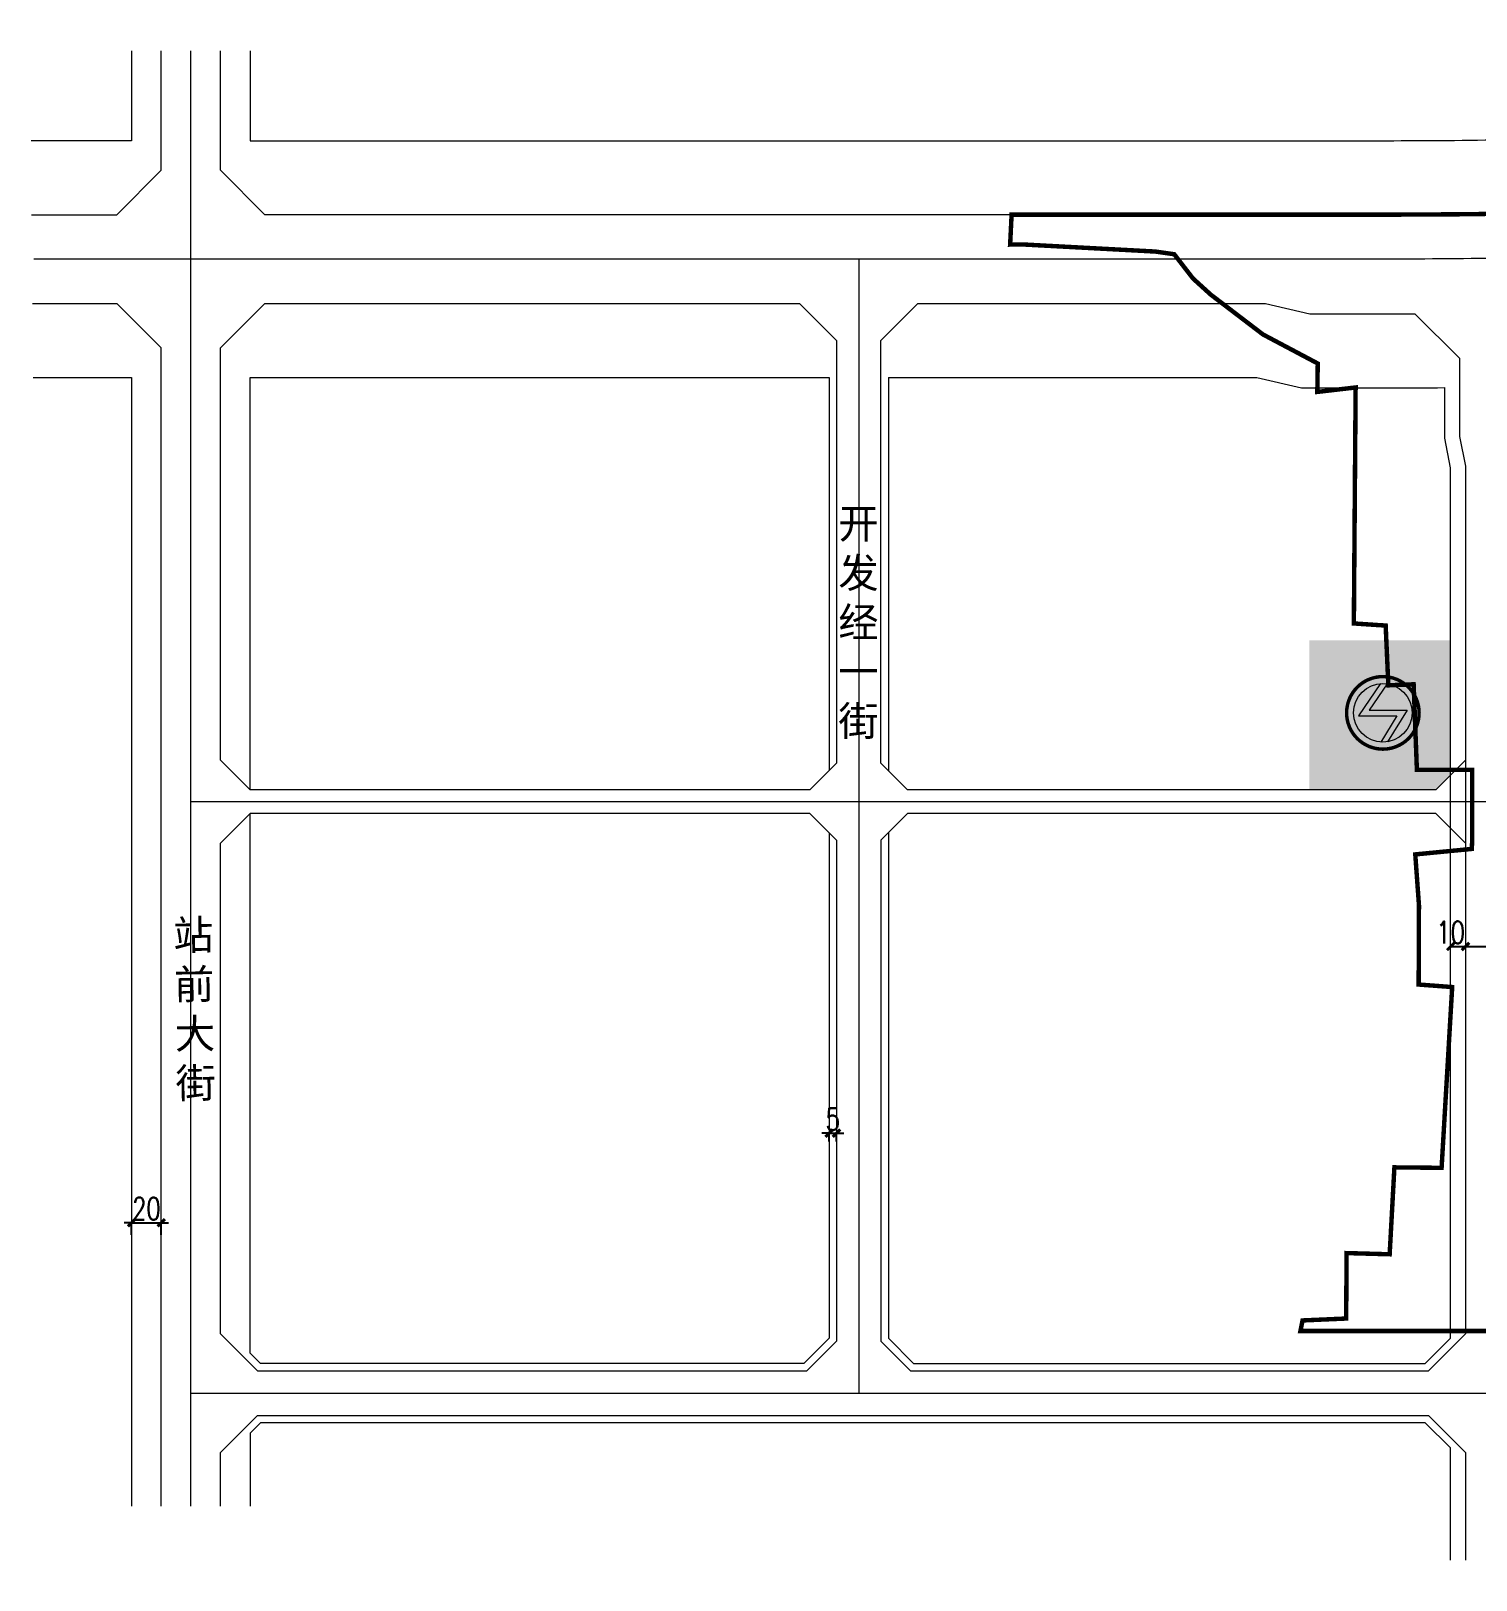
# Model space of a CAD drawing. Header units: millimetres. Extents: x 38549046 to 38552831, y 4061627 to 4063136.
# Drawn here: x 38549046 to 38550023, y 4061665 to 4062712 of the extents above; entities that cross this region are included whole.
import ezdxf

# ---------------------------------------------------------------- set-up
doc = ezdxf.new("R2010")
doc.units = ezdxf.units.MM
doc.layers.get('0').update_dxf_attribs({"lineweight": 0})
doc.layers.add('dimension', color=74, linetype='Continuous')
for name, color, linetype, lineweight in [('RD-中线', 1, 'Continuous', 0), ('RD-红线', 7, 'Continuous', 9), ('T-路名', 7, 'Continuous', 0), ('X-符号', 7, 'Continuous', 0), ('X-绿线', 72, 'Continuous', 0), ('YD-U12', 144, 'Continuous', 0)]:
    doc.layers.add(name, color=color, linetype=linetype, lineweight=lineweight)
doc.styles.add('romans', font='romans.shx', dxfattribs={"width": 0.75})
doc.styles.add('路名', font='SimSun.ttf', dxfattribs={"height": 50})
doc.dimstyles.new('1-1y', dxfattribs={"dimtxt": 6, "dimasz": 3, "dimexe": 0, "dimexo": 0, "dimgap": 2, "dimtad": 1, "dimdsep": 46, "dimtxsty": 'romans', "dimblk": 'ARCHTICK', "dimcen": 0, "dimclrd": 7, "dimclre": 7, "dimclrt": 7, "dimadec": 0, "dimazin": 0, "dimtfac": 1, "dimtix": 1, "dimtmove": 2, "dimatfit": 3, "dimldrblk": 'ARCHTICK', "dimfxl": 0, "dimtolj": 1, "dimtzin": 0, "dimlwd": -1, "dimarcsym": 0})

# ---------------------------------------------------------------- blocks, each defined once
blk = doc.blocks.new('_ArchTick')
at = {"color": 0, "linetype": 'ByBlock', "const_width": 0.4}
blk.add_lwpolyline([(-0.5, -0.5), (0.5, 0.5)], dxfattribs=at)
blk = doc.blocks.new('*D5')
at = {"layer": 'Defpoints', "color": 0}
for p in [(38550005.6, 4062093.2), (38550015.6, 4062093.2), (38550015.6, 4062093.2)]:
    blk.add_point(p, dxfattribs=at)
at = {"layer": 'dimension', "color": 7}
blk.add_line((38550005.6, 4062093.2), (38550015.6, 4062093.2), dxfattribs=at)
at = {"layer": 'dimension', "color": 7, "xscale": 5, "yscale": 5, "zscale": 5, "rotation": 180}
blk.add_blockref('_ArchTick', (38550005.6, 4062093.2), dxfattribs=at)
at = {"layer": 'dimension', "color": 7, "xscale": 5, "yscale": 5, "zscale": 5}
blk.add_blockref('_ArchTick', (38550015.6, 4062093.2), dxfattribs=at)
at = {"layer": 'dimension', "color": 7, "insert": (38550005.6, 4062102.7), "char_height": 15, "attachment_point": 5, "style": 'romans'}
blk.add_mtext('\\A1;10', dxfattribs=at)
blk = doc.blocks.new('*D52')
at = {"layer": 'Defpoints', "color": 0}
for p in [(38550005.6, 4062093.2), (38550015.6, 4062093.2), (38550015.6, 4062093.2)]:
    blk.add_point(p, dxfattribs=at)
at = {"layer": 'dimension', "color": 7}
blk.add_line((38550005.6, 4062093.2), (38550015.6, 4062093.2), dxfattribs=at)
at = {"layer": 'dimension', "color": 7, "xscale": 5, "yscale": 5, "zscale": 5, "rotation": 180}
blk.add_blockref('_ArchTick', (38550005.6, 4062093.2), dxfattribs=at)
at = {"layer": 'dimension', "color": 7, "xscale": 5, "yscale": 5, "zscale": 5}
blk.add_blockref('_ArchTick', (38550015.6, 4062093.2), dxfattribs=at)
at = {"layer": 'dimension', "color": 7, "insert": (38550005.6, 4062102.7), "char_height": 15, "attachment_point": 5, "style": 'romans'}
blk.add_mtext('\\A1;10', dxfattribs=at)
blk = doc.blocks.new('*D53')
at = {"layer": 'Defpoints', "color": 0}
for p in [(38550015.6, 4062093.2), (38550075.6, 4062093.2), (38550075.6, 4062093.2)]:
    blk.add_point(p, dxfattribs=at)
at = {"layer": 'dimension', "color": 7}
blk.add_line((38550015.6, 4062093.2), (38550075.6, 4062093.2), dxfattribs=at)
at = {"layer": 'dimension', "color": 7, "xscale": 5, "yscale": 5, "zscale": 5, "rotation": 180}
blk.add_blockref('_ArchTick', (38550015.6, 4062093.2), dxfattribs=at)
at = {"layer": 'dimension', "color": 7, "xscale": 5, "yscale": 5, "zscale": 5}
blk.add_blockref('_ArchTick', (38550075.6, 4062093.2), dxfattribs=at)
at = {"layer": 'dimension', "color": 7, "insert": (38550045.6, 4062102.7), "char_height": 15, "attachment_point": 5, "style": 'romans'}
blk.add_mtext('\\A1;60', dxfattribs=at)
blk = doc.blocks.new('电力')
at = {"layer": 'X-符号'}
h = blk.add_hatch(color=255, dxfattribs=at)
edge = h.paths.add_edge_path()
edge.add_arc((0, -102.1), 102.1, 180, 360)
edge.add_arc((0, -102.1), 102.1, 0, 180)
blk.add_hatch(color=1, dxfattribs=at).paths.add_polyline_path([(-68.9, -110.1), (39.8, -110.1), (-6, -184.3, 0.058848), (13.3, -183.4), (68.4, -94.1), (-38.4, -94.1), (12.6, -20.6, 0.05773), (-6.3, -19.8)])
at = {"layer": 'X-符号', "linetype": 'Continuous', "const_width": 9.72}
blk.add_lwpolyline([(-102.1, -102.1, 1), (102.1, -102.1, 1)], format="xyb", close=True, dxfattribs=at)
at = {"layer": 'X-符号', "linetype": 'Continuous'}
for points in [[(-6.3, -19.8), (-68.9, -110.1), (39.8, -110.1), (-6, -184.3)], [(12.6, -20.6), (-38.4, -94.1), (68.4, -94.1), (13.3, -183.4)]]:
    blk.add_lwpolyline(points, dxfattribs=at)
blk.add_circle((0, -102.1), 82.5, dxfattribs=at)
blk = doc.blocks.new('*D74')
at = {"layer": 'Defpoints', "color": 0}
for p in [(38549134.2, 4061906.6), (38549114.2, 4061898.5), (38549134.2, 4061898.5)]:
    blk.add_point(p, dxfattribs=at)
at = {"layer": 'dimension', "color": 7}
for p, q in [((38549114.2, 4061906.6), (38549109.2, 4061906.6)), ((38549114.2, 4061906.6), (38549134.2, 4061906.6)), ((38549134.2, 4061906.6), (38549139.2, 4061906.6))]:
    blk.add_line(p, q, dxfattribs=at)
at = {"layer": 'dimension', "color": 7, "lineweight": -2}
for p, q in [((38549114.2, 4061898.5), (38549114.2, 4061906.6)), ((38549134.2, 4061898.5), (38549134.2, 4061906.6))]:
    blk.add_line(p, q, dxfattribs=at)
at = {"layer": 'dimension', "color": 7, "xscale": 5, "yscale": 5, "zscale": 5}
blk.add_blockref('_ArchTick', (38549114.2, 4061906.6), dxfattribs=at)
at = {"layer": 'dimension', "color": 7, "xscale": 5, "yscale": 5, "zscale": 5, "rotation": 180}
blk.add_blockref('_ArchTick', (38549134.2, 4061906.6), dxfattribs=at)
at = {"layer": 'dimension', "color": 7, "insert": (38549124.2, 4061916.1), "char_height": 15, "attachment_point": 5, "style": 'romans'}
blk.add_mtext('\\A1;20', dxfattribs=at)
blk = doc.blocks.new('*D77')
at = {"layer": 'Defpoints', "color": 0}
for p in [(38549585.6, 4061961.4), (38549590.6, 4061967.1), (38549590.6, 4061961.4)]:
    blk.add_point(p, dxfattribs=at)
at = {"layer": 'dimension', "color": 7}
for p, q in [((38549585.6, 4061967.1), (38549580.6, 4061967.1)), ((38549585.6, 4061967.1), (38549590.6, 4061967.1)), ((38549590.6, 4061967.1), (38549595.6, 4061967.1))]:
    blk.add_line(p, q, dxfattribs=at)
at = {"layer": 'dimension', "color": 7, "lineweight": -2}
for p, q in [((38549585.6, 4061961.4), (38549585.6, 4061967.1)), ((38549590.6, 4061961.4), (38549590.6, 4061967.1))]:
    blk.add_line(p, q, dxfattribs=at)
at = {"layer": 'dimension', "color": 7, "xscale": 5, "yscale": 5, "zscale": 5}
blk.add_blockref('_ArchTick', (38549585.6, 4061967.1), dxfattribs=at)
at = {"layer": 'dimension', "color": 7, "xscale": 5, "yscale": 5, "zscale": 5, "rotation": 180}
blk.add_blockref('_ArchTick', (38549590.6, 4061967.1), dxfattribs=at)
at = {"layer": 'dimension', "color": 7, "insert": (38549588.1, 4061976.6), "char_height": 15, "attachment_point": 5, "style": 'romans'}
blk.add_mtext('\\A1;5', dxfattribs=at)

msp = doc.modelspace()

# ---------------------------------------------------------------- hatches: boundary and pattern name
at = {"layer": 'YD-U12'}
msp.add_hatch(color=256, dxfattribs=at).paths.add_polyline_path([(38549910.2, 4062300.1), (38549910.2, 4062199), (38549995.6, 4062199), (38550005.6, 4062209), (38550005.6, 4062300.1)])

# ---------------------------------------------------------------- linework, layer by layer
at = {"color": 140, "const_width": 3}
msp.add_lwpolyline([(38550128.2, 4062590.3, -0.008361), (38549962, 4062587.5), (38549708.9, 4062587.5), (38549707.9, 4062567.3), (38549716.5, 4062567.4), (38549806.1, 4062562.6), (38549818.8, 4062560.8), (38549831.5, 4062544.4), (38549843.5, 4062533.5), (38549878.8, 4062506.6), (38549915.8, 4062487), (38549915.5, 4062467.8), (38549941.4, 4062470.8), (38549940.2, 4062311.4), (38549958.1, 4062310.2), (38549961.7, 4062310), (38549963.5, 4062269.6), (38549980.6, 4062270.3), (38549982.8, 4062212.5), (38550020.2, 4062212.5), (38550020.1, 4062163.2), (38550019.9, 4062159.1), (38549981.7, 4062155.4), (38549984.2, 4062121.1), (38549984, 4062067.5), (38550006.6, 4062065.8), (38550006.5, 4062063.2), (38549999.5, 4061943.7), (38549967.6, 4061944), (38549964.4, 4061885.3), (38549935.3, 4061886.1), (38549935, 4061841.9), (38549905.5, 4061840.6), (38549904.1, 4061833.5), (38549934.9, 4061833.5), (38550224.8, 4061833.4)], format="xyb", dxfattribs=at)
at = {"layer": 'RD-中线', "flags": 128}
for points in [[(38549154.2, 4061715.2), (38549154.2, 4061791.5), (38549154.2, 4062698.1)], [(38549605.6, 4062557.5), (38549605.6, 4061791.5)], [(38550045.6, 4062191), (38549154.2, 4062191)], [(38549848.6, 4061791.5), (38550045.6, 4061791.5), (38550925.6, 4061791.5), (38551842.2, 4061791.5), (38552007.2, 4061791.5)]]:
    msp.add_lwpolyline(points, dxfattribs=at)
for points in [[(38552820.6, 4061874.2), (38552562, 4062072.8, 0.052238), (38552206.9, 4062290.9), (38552024.9, 4062378, 0.061056), (38551678.9, 4062494.3), (38551376.7, 4062556.4, 0.050642), (38551075.2, 4062587), (38551009.2, 4062587, 0.008361), (38550842.1, 4062584.2), (38550129.2, 4062560.3, -0.008361), (38549962, 4062557.5), (38549048.1, 4062557.5)], [(38552007.2, 4062386.3, 0.057799), (38551678.9, 4062494.3), (38551376.7, 4062556.4, 0.050642), (38551075.2, 4062587), (38551009.2, 4062587, 0.008361), (38550842.1, 4062584.2), (38550129.2, 4062560.3, -0.008361), (38549962, 4062557.5), (38549848.6, 4062557.5)], [(38549154.2, 4061791.5), (38550045.6, 4061791.5), (38550925.6, 4061791.5), (38551842.2, 4061791.5), (38552404.6, 4061791.5, -0.16525), (38552648.2, 4061708.7), (38552704.8, 4061665.3)]]:
    msp.add_lwpolyline(points, format="xyb", dxfattribs=at)
at = {"layer": 'RD-红线', "flags": 128}
for points in [[(38549134.2, 4062617.5), (38549134.2, 4062698.1)], [(38549046.6, 4062587.5), (38549104.2, 4062587.5)], [(38549047.2, 4062527.5), (38549104.2, 4062527.5)], [(38549204.2, 4062527.5), (38549565.6, 4062527.5)], [(38549590.6, 4062502.5), (38549590.6, 4062217)], [(38549620.6, 4062217), (38549620.6, 4062502.5), (38549620.6, 4062502.5)], [(38549134.2, 4061715.2), (38549134.2, 4062497.5)], [(38549174.2, 4062219), (38549174.2, 4062497.5)], [(38549572.6, 4062199), (38549194.2, 4062199)], [(38549995.6, 4062199), (38549638.6, 4062199)], [(38549572.6, 4062183), (38549194.2, 4062183)], [(38549995.6, 4062183), (38549638.6, 4062183)], [(38549174.2, 4061831.5), (38549174.2, 4062163)], [(38549590.6, 4062165), (38549590.6, 4061826.5)], [(38549620.6, 4062165), (38549620.6, 4061826.5)], [(38549199.2, 4061806.5), (38549570.6, 4061806.5)], [(38549640.6, 4061806.5), (38549990.6, 4061806.5)], [(38549848.6, 4061806.5), (38549990.6, 4061806.5)], [(38549924.8, 4061806.5), (38549990.6, 4061806.5)], [(38549199.2, 4061776.5), (38549990.6, 4061776.5)], [(38549848.6, 4061776.5), (38549990.6, 4061776.5)], [(38549924.8, 4061776.5), (38549990.6, 4061776.5)], [(38549174.2, 4061715.2), (38549174.2, 4061751.5)]]:
    msp.add_lwpolyline(points, dxfattribs=at)
at = {"layer": 'RD-红线'}
for points in [[(38549174.2, 4062617.5), (38549174.2, 4062698.1)], [(38549104.2, 4062587.5), (38549134.2, 4062617.5)], [(38549174.2, 4062617.5), (38549204.2, 4062587.5)], [(38549134.2, 4062497.5), (38549104.2, 4062527.5)], [(38549204.2, 4062527.5), (38549174.2, 4062497.5)], [(38549590.6, 4062502.5), (38549565.6, 4062527.5)], [(38549645.6, 4062527.5), (38549620.6, 4062502.5)], [(38550011.6, 4062490.6), (38549981.5, 4062520.6)], [(38550011.6, 4062490.6), (38549981.5, 4062520.6)], [(38550011.6, 4062490.6), (38549981.5, 4062520.6)], [(38550011.6, 4062490.6), (38550011.6, 4062437.6), (38550015.6, 4062417.6), (38550015.6, 4062219)], [(38550011.6, 4062490.6), (38550011.6, 4062437.6), (38550015.6, 4062417.6), (38550015.6, 4062219)], [(38550011.6, 4062490.6), (38550011.6, 4062437.6), (38550015.6, 4062417.6), (38550015.6, 4062219)], [(38549174.2, 4062219), (38549194.2, 4062199)], [(38549572.6, 4062199), (38549590.6, 4062217)], [(38549620.6, 4062217), (38549638.6, 4062199)], [(38549995.6, 4062199), (38550015.6, 4062219)], [(38550015.6, 4062219), (38550015.6, 4061831.5)], [(38549194.2, 4062183), (38549174.2, 4062163)], [(38549590.6, 4062165), (38549572.6, 4062183)], [(38549638.6, 4062183), (38549620.6, 4062165)], [(38550015.6, 4062163), (38549995.6, 4062183)], [(38550015.6, 4062163), (38550015.6, 4061831.5)], [(38550015.6, 4062163), (38550015.6, 4061831.5)], [(38549174.2, 4061831.5), (38549199.2, 4061806.5)], [(38549570.6, 4061806.5), (38549590.6, 4061826.5)], [(38549620.6, 4061826.5), (38549640.6, 4061806.5)], [(38549990.6, 4061806.5), (38550015.6, 4061831.5)], [(38549990.6, 4061806.5), (38550015.6, 4061831.5)], [(38549990.6, 4061806.5), (38550015.6, 4061831.5)], [(38549199.2, 4061776.5), (38549174.2, 4061751.5)], [(38550015.6, 4061751.5), (38549990.6, 4061776.5)], [(38550015.6, 4061751.5), (38549990.6, 4061776.5)], [(38550015.6, 4061751.5), (38549990.6, 4061776.5)], [(38550015.6, 4061751.5), (38550015.6, 4061678.7)], [(38550015.6, 4061751.5), (38550015.6, 4061715.2)]]:
    msp.add_lwpolyline(points, dxfattribs=at)
for points in [[(38551764.4, 4062509.3, 0.006885), (38551723.3, 4062519.4), (38551693.3, 4062522), (38551382.7, 4062585.7, 0.050642), (38551075.2, 4062617), (38551009.2, 4062617, 0.008361), (38550841, 4062614.2), (38550128.2, 4062590.3, -0.008361), (38549962, 4062587.5), (38549204.2, 4062587.5)], [(38551764.4, 4062509.3, 0.006885), (38551723.3, 4062519.4), (38551693.3, 4062522), (38551382.7, 4062585.7, 0.050642), (38551075.2, 4062617), (38551009.2, 4062617, 0.008361), (38550841, 4062614.2), (38550128.2, 4062590.3, -0.008361), (38549962, 4062587.5), (38549848.6, 4062587.5)], [(38551764.4, 4062509.3, 0.006885), (38551723.3, 4062519.4), (38551693.3, 4062522), (38551382.7, 4062585.7, 0.050642), (38551075.2, 4062617), (38551009.2, 4062617, 0.008361), (38550841, 4062614.2), (38550128.2, 4062590.3, -0.008361), (38549962, 4062587.5), (38549924.8, 4062587.5)]]:
    msp.add_lwpolyline(points, format="xyb", dxfattribs=at)
at = {"layer": 'RD-红线', "flags": 128}
for points in [[(38549645.6, 4062527.5), (38549880.5, 4062527.5), (38549910.5, 4062520.5), (38549962, 4062520.5, 0.000968), (38549981.5, 4062520.6)], [(38549848.6, 4062527.5), (38549880.5, 4062527.5), (38549910.5, 4062520.5), (38549962, 4062520.5, 0.000968), (38549981.5, 4062520.6)], [(38549924.8, 4062520.5), (38549962, 4062520.5, 0.000968), (38549981.5, 4062520.6)]]:
    msp.add_lwpolyline(points, format="xyb", dxfattribs=at)
at = {"layer": 'X-绿线', "flags": 128}
for points in [[(38549848.6, 4062637.5), (38549962, 4062637.5, 0.008361), (38550126.5, 4062640.3), (38550839.4, 4062664.1, -0.008361), (38551009.2, 4062667), (38551075.2, 4062667, -0.050642), (38551392.8, 4062634.7), (38551700.5, 4062571.6), (38551731.1, 4062569, -0.008465), (38551783.2, 4062556.1), (38551783.2, 4062608.1), (38551787.2, 4062638.1), (38551787.2, 4062711.6)], [(38549194.2, 4062698.1), (38549194.2, 4062637.5), (38549962, 4062637.5, 0.008361), (38550126.5, 4062640.3), (38550839.4, 4062664.1, -0.008361), (38551009.2, 4062667), (38551075.2, 4062667, -0.050642), (38551392.8, 4062634.7), (38551700.5, 4062571.6), (38551731.1, 4062569, -0.008465), (38551783.2, 4062556.1), (38551783.2, 4062608.1), (38551787.2, 4062638.1), (38551787.2, 4062638.1)], [(38549924.8, 4062637.5), (38549962, 4062637.5, 0.008361), (38550126.5, 4062640.3), (38550839.4, 4062664.1, -0.008361), (38551009.2, 4062667), (38551075.2, 4062667, -0.050642), (38551392.8, 4062634.7), (38551700.5, 4062571.6), (38551731.1, 4062569, -0.008465), (38551783.2, 4062556.1), (38551783.2, 4062608.1), (38551787.2, 4062638.1), (38551787.2, 4062691.4)]]:
    msp.add_lwpolyline(points, format="xyb", dxfattribs=at)
for points in [[(38549114.2, 4062698.1), (38549114.2, 4062637.5), (38549046.2, 4062637.5)], [(38549585.6, 4062477.5), (38549585.6, 4062212)], [(38549625.6, 4062477.5), (38549625.6, 4062212)], [(38550005.6, 4062209), (38550005.6, 4062416.6), (38550001.6, 4062436.6), (38550001.6, 4062470.7)], [(38550005.6, 4062209), (38550005.6, 4062416.6), (38550001.6, 4062436.6), (38550001.6, 4062470.7)], [(38550005.6, 4062209), (38550005.6, 4062416.6), (38550001.6, 4062436.6), (38550001.6, 4062470.7)], [(38549585.6, 4062170), (38549585.6, 4061828.6), (38549568.5, 4061811.5), (38549201.3, 4061811.5), (38549194.2, 4061818.6), (38549194.2, 4062183)]]:
    msp.add_lwpolyline(points, dxfattribs=at)
at = {"layer": 'X-绿线'}
for points in [[(38549047.6, 4062477.5), (38549114.2, 4062477.5), (38549114.2, 4061791.5), (38549114.2, 4061715.2)], [(38549194.2, 4062199), (38549194.2, 4062477.5), (38549585.6, 4062477.5)], [(38549848.6, 4061811.5), (38549988.5, 4061811.5), (38550005.6, 4061828.6), (38550005.6, 4062209)], [(38549625.6, 4062170), (38549625.6, 4061828.6), (38549642.7, 4061811.5), (38549988.5, 4061811.5), (38550005.6, 4061828.6), (38550005.6, 4062173)], [(38549924.8, 4061811.5), (38549988.5, 4061811.5), (38550005.6, 4061828.6), (38550005.6, 4062173)], [(38550005.6, 4061754.5), (38549988.5, 4061771.5), (38549642.7, 4061771.5), (38549568.5, 4061771.5), (38549201.3, 4061771.5), (38549194.2, 4061764.5), (38549194.2, 4061715.2)], [(38550005.6, 4061754.5), (38549988.5, 4061771.5), (38549848.6, 4061771.5)], [(38550005.6, 4061754.5), (38549988.5, 4061771.5), (38549924.8, 4061771.5)], [(38550005.6, 4061678.7), (38550005.6, 4061754.5)], [(38550005.6, 4061715.2), (38550005.6, 4061754.5)]]:
    msp.add_lwpolyline(points, dxfattribs=at)
for points in [[(38549625.6, 4062477.5), (38549874.7, 4062477.5), (38549904.8, 4062470.5), (38549962, 4062470.5, 0.001947), (38550001.6, 4062470.7, 0.000968)], [(38549848.6, 4062477.5), (38549874.7, 4062477.5), (38549904.8, 4062470.5), (38549962, 4062470.5, 0.001947), (38550001.6, 4062470.7)], [(38549924.8, 4062470.5), (38549962, 4062470.5, 0.001947), (38550001.6, 4062470.7)]]:
    msp.add_lwpolyline(points, format="xyb", dxfattribs=at)

# ---------------------------------------------------------------- block references
at = {"layer": 'X-符号', "xscale": 0.2400000020861626, "yscale": 0.2400000002235174, "zscale": 0.24}
msp.add_blockref('电力', (38549959.8, 4062275.5), dxfattribs=at)

# ---------------------------------------------------------------- texts
at = {"layer": 'T-路名', "insert": (38549591.8, 4062388.9), "char_height": 20, "width": 23.79, "attachment_point": 1, "style": '路名'}
msp.add_mtext('开发经\\P一街', dxfattribs=at)
at = {"layer": 'T-路名', "insert": (38549142.1, 4062110.8), "char_height": 20, "width": 45.94, "attachment_point": 1, "rotation": 0.9172, "style": '路名'}
msp.add_mtext('\\pt400;站前大街', dxfattribs=at)

# ---------------------------------------------------------------- dimensions: what is measured, and where the dimension line sits
at = {"layer": 'dimension', "color": 7}
for picture in ['*D5', '*D52']:
    dim = msp.add_linear_dim(base=(38550015.6, 4062093.2), p1=(38550005.6, 4062093.2), p2=(38550015.6, 4062093.2), dimstyle='1-1y', override={"dimtxt": 15, "dimasz": 5, "dimdec": 0, "dimfxl": 20, "dimfxlon": 1}, dxfattribs=at)
    dim.commit()
    dim.dimension.update_dxf_attribs({"geometry": picture, "text_midpoint": (38550005.6, 4062102.7), "dimtype": 160})
for base, p1, p2, picture, middle in [((38550075.6, 4062093.2), (38550015.6, 4062093.2), (38550075.6, 4062093.2), '*D53', (38550045.6, 4062102.7)), ((38549590.6, 4061967.1), (38549585.6, 4061961.4), (38549590.6, 4061961.4), '*D77', (38549588.1, 4061976.6)), ((38549134.2, 4061906.6), (38549114.2, 4061898.5), (38549134.2, 4061898.5), '*D74', (38549124.2, 4061916.1))]:
    dim = msp.add_linear_dim(base=base, p1=p1, p2=p2, dimstyle='1-1y', override={"dimtxt": 15, "dimasz": 5, "dimdec": 0, "dimfxl": 20, "dimfxlon": 1}, dxfattribs=at)
    dim.commit()
    dim.dimension.update_dxf_attribs({"geometry": picture, "text_midpoint": middle})

doc.saveas('drawing.dxf')
